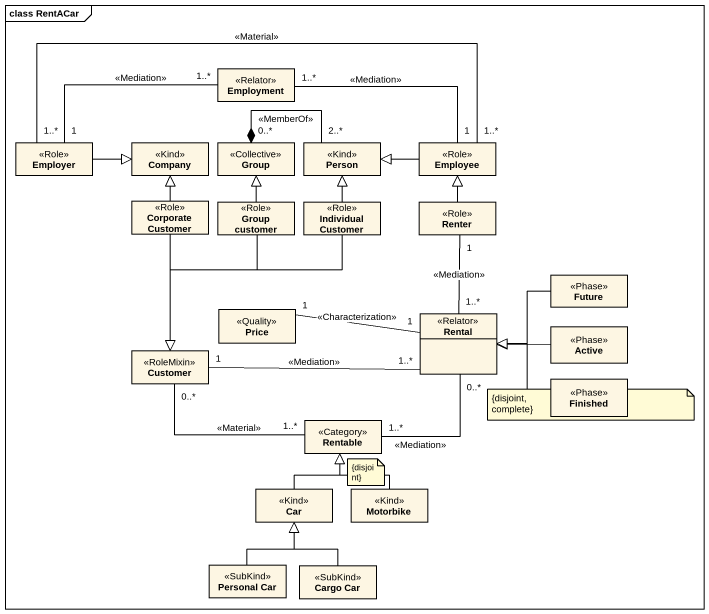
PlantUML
@startuml
mainframe class RentACar
hide circle
hide empty members
class Employment <<Relator>>
class Employer <<Role>>
class Company <<Kind>>
class "Group" as Group_ <<Collective>>
class "Person" as Person_ <<Kind>>
class Employee <<Role>>
class "Corporate Customer" as Corporate_Customer <<Role>>
class "Group customer" as Group_customer <<Role>>
class "Individual Customer" as Individual_Customer <<Role>>
class Renter <<Role>>
class Future <<Phase>>
class Price <<Quality>>
class Rental <<Relator>>
class Active <<Phase>>
class Customer <<RoleMixin>>
class Finished <<Phase>>
class Rentable <<Category>>
class Car <<Kind>>
class Motorbike <<Kind>>
class "Personal Car" as Personal_Car <<SubKind>>
class "Cargo Car" as Cargo_Car <<SubKind>>
Employment "1..*" -left- "1" Employer : <<Mediation>>
Employment "1..*" -right- "1" Employee : <<Mediation>>
Employer -right-|> Company
Employer "1..*" -right- "1..*" Employee : <<Material>>
Group_ "0..*" *-right- "2..*" Person_ : <<MemberOf>>
Employee -left-|> Person_
Corporate_Customer -up-|> Company
Corporate_Customer --|> Customer
Group_customer -up-|> Group_
Group_customer --|> Customer
Individual_Customer -up-|> Person_
Individual_Customer --|> Customer
Renter -up-|> Employee
Future -left-|> Rental
Price "1" -right- "1" Rental : <<Characterization>>
Rental "1..*" -up- "1" Renter : <<Mediation>>
Rental "1..*" -left- "1" Customer : <<Mediation>>
Rental "0..*" -- "1..*" Rentable : <<Mediation>>
Active -left-|> Rental
Customer "0..*" -right- "1..*" Rentable : <<Material>>
Finished -left-|> Rental
Car -up-|> Rentable
Motorbike -up-|> Rentable
Personal_Car -up-|> Car
Cargo_Car -up-|> Car
note as N1
  {disjoint,
  complete}
end note
note as N2
  {disjoint}
end note
@enduml
